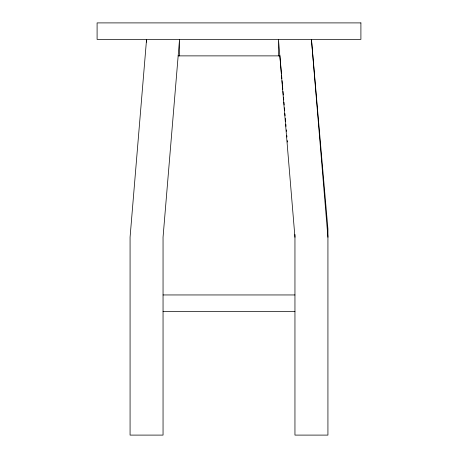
<?xml version="1.0" encoding="UTF-8"?>
<svg xmlns="http://www.w3.org/2000/svg" width="458" height="458" viewBox="0 0 458 458"><rect width="100%" height="100%" fill="white"/><g stroke="black" fill="none" stroke-linecap="round" stroke-linejoin="round"><path stroke-width="0.69" d="M178.133 55.876L279.867 55.876M163.048 294.952L294.952 294.952M163.048 311.44L294.952 311.44M311.44 42.136L311.44 39.388L327.928 229L327.928 435.1L294.952 435.1L294.952 234.496M279.89 55.784L281.441 73.606M281.561 75.032L281.87 78.593M282.059 80.734L282.368 84.295M282.494 85.72L282.804 89.287M282.987 91.423L283.302 94.989M283.485 97.125L283.731 99.976M283.92 102.117L284.166 104.968M284.412 107.819L284.664 110.67M284.91 113.521L285.094 115.662M285.345 118.513L285.592 121.364M285.838 124.215L286.027 126.351M286.336 129.917L286.462 131.343M286.834 135.62L286.954 137.045M287.263 140.612L287.389 142.037M311.44 39.388L327.928 237.244M294.952 237.244L278.464 39.388L278.464 55.876M179.536 55.876L179.536 39.388L163.048 237.244L163.048 435.1L130.072 435.1L130.072 237.244L146.56 39.388L146.56 42.136M360.904 22.9L97.096 22.9L97.096 39.388L360.904 39.388L360.904 22.9"/></g></svg>
